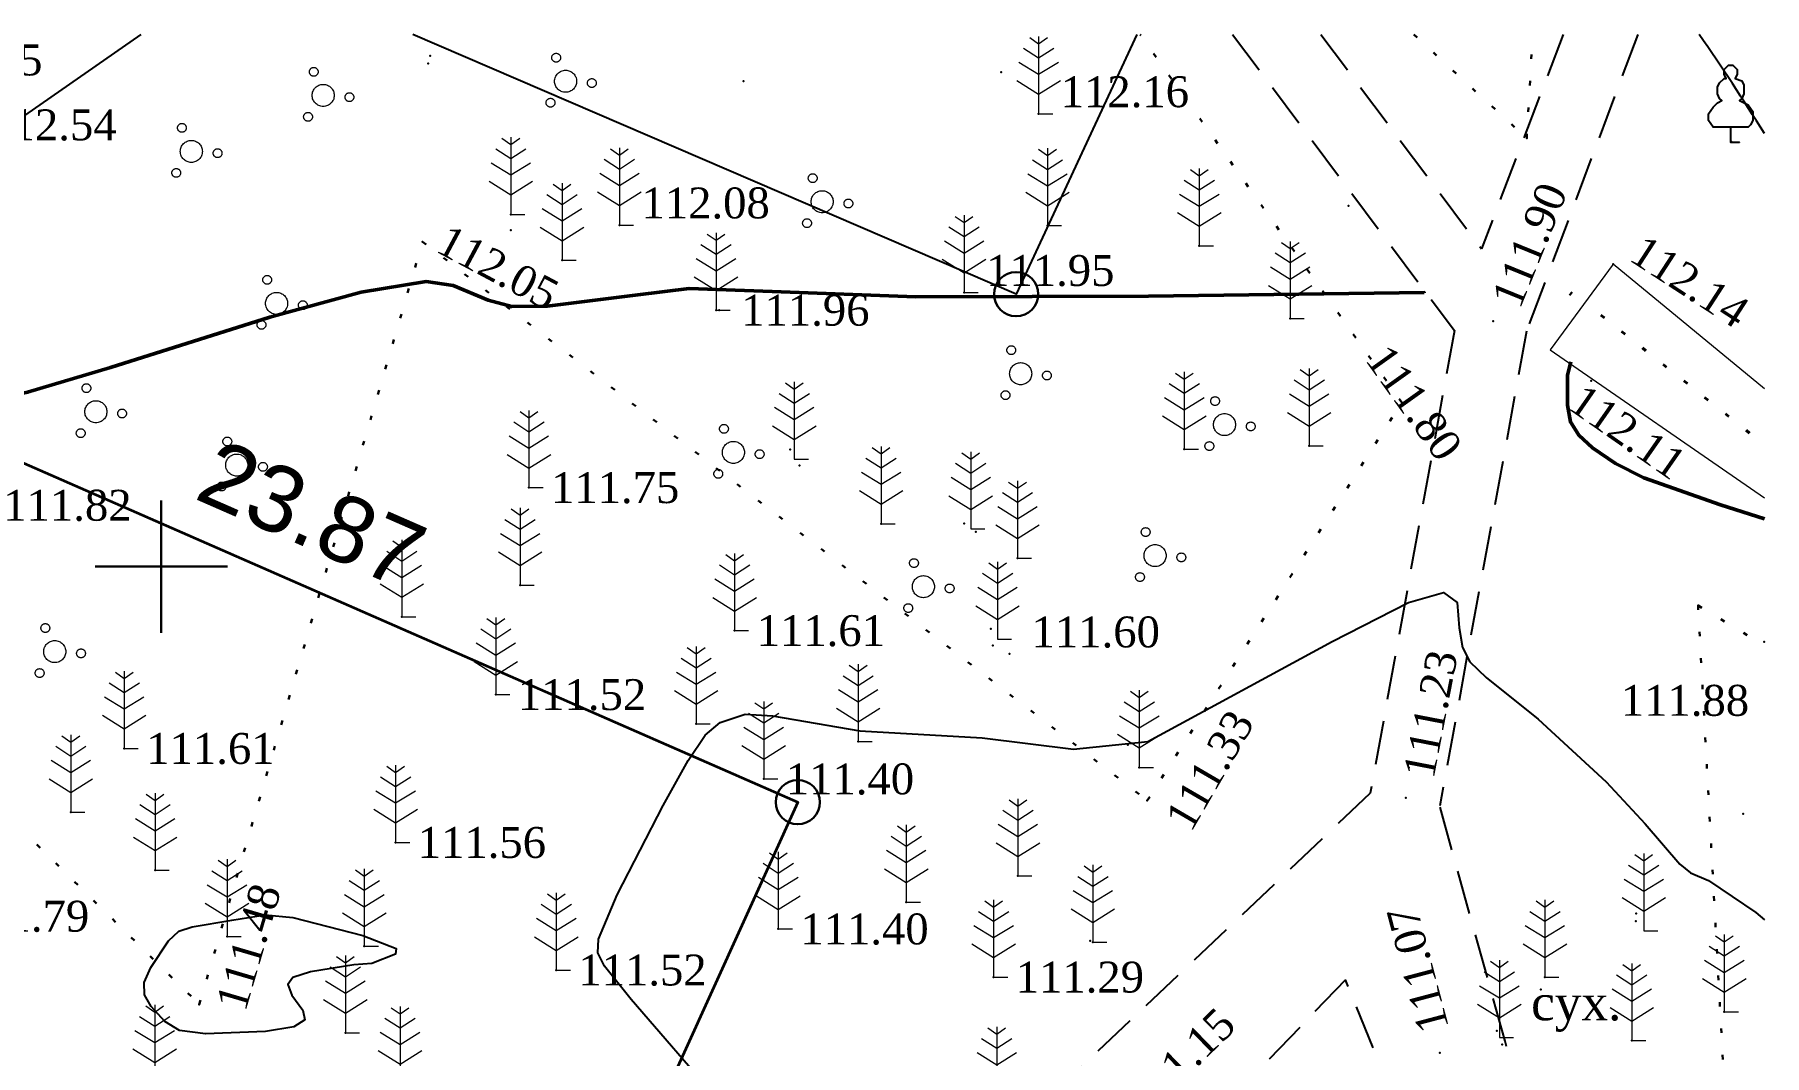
# Model space of a CAD drawing. Header units: millimetres. Extents: x 5405448.4 to 5405536.3, y 5524796.9 to 5524862.1.
# Drawn here: x 5405497.13 to 5405536.32, y 5524838.93 to 5524862.05 of the extents above; entities that cross this region are included whole.
import ezdxf
from ezdxf.enums import TextEntityAlignment as Align

# ---------------------------------------------------------------- set-up
doc = ezdxf.new("R2010")
doc.units = ezdxf.units.MM
for name, pattern in [('DASHEDX2', [1.5, 1, -0.5]), ('HIDDEN', [0.5, 0, -0.5]), ('суцільна', [50, 50, 0])]:
    doc.linetypes.add(name, pattern=pattern)
for name, color, linetype, lineweight in [('11900000', 1, 'Continuous', 30), ('Контур', 7, 'HIDDEN', 30), ('рельеф', 7, 'Continuous', 0), ('ТОЧКИ', 7, 'Continuous', 30), ('усл. знак', 7, 'суцільна', 20)]:
    doc.layers.add(name, color=color, linetype=linetype, lineweight=lineweight)
for name, color, linetype in [('вис_1_1', 170, 'Continuous'), ('горизонт_1', 12, 'Continuous'), ('горизонтали', 42, 'Continuous'), ('дороги', 7, 'Continuous'), ('Ділянки_Межі', 10, 'Continuous'), ('надписи', 7, 'Continuous'), ('отметки', 7, 'Continuous'), ('промеры', 185, 'Continuous'), ('Растительность', 7, 'Continuous')]:
    doc.layers.add(name, color=color, linetype=linetype)
doc.styles.get("Standard").update_dxf_attribs({"font": 'arial.ttf'})
doc.styles.add('times', font='times.ttf')
doc.linetypes.add('канава 0', pattern='A,0.9,0,["|",Standard,S=0.25,R=0,X=0,Y=0],0.1', length=1)

# ---------------------------------------------------------------- blocks, each defined once
blk = doc.blocks.new('A$C2ACB5305')
at = {"layer": 'Растительность'}
blk.add_lwpolyline([(0.2, 0), (0.2, 0), (0, 0), (0, 0.35), (-0.4, 0.35), (-0.5, 0.5), (-0.5, 0.65), (-0.4, 0.8), (-0.3, 0.9), (-0.2, 0.95), (-0.25, 1), (-0.3, 1.1), (-0.3, 1.25), (-0.25, 1.35), (-0.15, 1.45), (-0.1, 1.45), (-0.15, 1.55), (-0.15, 1.65), (-0.05, 1.75), (0.05, 1.75), (0.15, 1.65), (0.15, 1.55), (0.1, 1.45), (0.25, 1.4), (0.3, 1.3), (0.3, 1.1), (0.25, 1), (0.2, 0.95), (0.4, 0.85), (0.5, 0.7), (0.5, 0.5), (0.45, 0.4), (0.4, 0.35), (0, 0.35)], dxfattribs=at)
blk = doc.blocks.new('A$C51FE15A3')
at = {"layer": 'Растительность', "color": 94, "lineweight": 0}
for points in [[(-0.201, 1.726), (0, 1.584), (0.201, 1.726)], [(0, 1.75), (0, 0), (0.319, 0)], [(-0.343, 1.489), (0, 1.267), (0.343, 1.489)], [(-0.447, 1.172), (0, 0.895), (0.447, 1.172)], [(-0.493, 0.753), (0, 0.444), (0.493, 0.753)]]:
    blk.add_lwpolyline(points, dxfattribs=at)
blk = doc.blocks.new('A$C72385B22')
at = {"layer": 'усл. знак'}
for centre, radius in [((-0.02, 1.49), 0.25), ((0, 0), 0.625), ((-1.287, -0.64), 0.25), ((1.28, -0.756), 0.25)]:
    blk.add_circle(centre, radius, dxfattribs=at)

msp = doc.modelspace()

# ---------------------------------------------------------------- linework, layer by layer
msp.add_arc((5405490.995, 5524831.575, 111.5), 53.406, 31.9209, 34.7997)
at = {"layer": '11900000', "color": 7}
for points in [[(5405500, 5524848.5, 0), (5405500, 5524851.5, 0)], [(5405500, 5524848.5, 0), (5405500, 5524851.5, 0)], [(5405498.5, 5524850, 0), (5405501.5, 5524850, 0)], [(5405498.5, 5524850, 0), (5405501.5, 5524850, 0)]]:
    msp.add_polyline3d(points, dxfattribs=at)
at = {"layer": 'вис_1_1', "color": 7}
for p in [(5405506.05, 5524861.4, 112.35), (5405505.92, 5524857.36, 112.05), (5405507.92, 5524857.62, 112.12), (5405532.9, 5524856.85, 112.14), (5405512.64, 5524855.81, 111.96), (5405532.4, 5524854.21, 112.11), (5405514.46, 5524852.29, 111.81), (5405508.33, 5524851.79, 111.75), (5405518.19, 5524850.98, 111.79), (5405508.13, 5524849.58, 111.61), (5405534.82, 5524849.12, 111.86), (5405505.45, 5524848.86, 111.61), (5405512.99, 5524848.55, 111.61), (5405518.8, 5524848.59, 111.63), (5405518.84, 5524848.21, 111.6), (5405507.58, 5524847.1, 111.52), (5405512.12, 5524846.44, 111.51), (5405515.79, 5524846.04, 111.49), (5405521.9, 5524845.96, 111.52), (5405499.16, 5524845.88, 111.61), (5405513.65, 5524845.19, 111.4), (5405528.27, 5524845.45, 111.26), (5405497.95, 5524844.44, 111.62), (5405535.84, 5524844.4, 111.63), (5405505.31, 5524843.75, 111.56), (5405499.86, 5524843.12, 111.59), (5405519.41, 5524842.99, 111.35), (5405516.88, 5524842.4, 111.33), (5405501.49, 5524841.62, 111.48), (5405513.98, 5524841.79, 111.4), (5405533.41, 5524841.97, 111.39), (5405504.6, 5524841.4, 111.49), (5405521.05, 5524841.52, 111.31), (5405508.95, 5524840.86, 111.52), (5405518.86, 5524840.7, 111.29), (5405500.86, 5524840.08, 111.38), (5405531.26, 5524840.42, 111.3), (5405504.17, 5524839.44, 111.53), (5405528.97, 5524838.98, 111.07), (5405530.38, 5524839.17, 111.27)]:
    msp.add_point(p, dxfattribs=at)
at = {"layer": 'горизонт_1', "color": 32}
msp.add_polyline3d([(5405480.84, 5524861.432, 112.5), (5405480.87, 5524860.69, 112.5), (5405480.97, 5524860.43, 112.5), (5405481.23, 5524860.21, 112.5), (5405481.83, 5524859.98, 112.5), (5405483.48, 5524859.5, 112.5), (5405485.35, 5524859.08, 112.5), (5405486.46, 5524858.8, 112.5), (5405486.95, 5524858.71, 112.5), (5405487.34, 5524858.74, 112.5), (5405487.75, 5524858.88, 112.5), (5405488.45, 5524859.19, 112.5), (5405489.05, 5524859.29, 112.5), (5405491.14, 5524859.29, 112.5), (5405493.83, 5524859.41, 112.5), (5405495.4, 5524859.56, 112.5), (5405496.08, 5524859.72, 112.5), (5405496.91, 5524860.22, 112.5), (5405499.544, 5524862.054, 112.5)], dxfattribs=at)
msp.add_polyline3d([(5405499.77, 5524840.03, 111.5), (5405499.62, 5524840.3, 111.5), (5405499.61, 5524840.58, 111.5), (5405499.76, 5524840.92, 111.5), (5405500.16, 5524841.52, 111.5), (5405500.4, 5524841.74, 111.5), (5405500.7, 5524841.84, 111.5), (5405501.6, 5524841.99, 111.5), (5405502.35, 5524842.11, 111.5), (5405502.98, 5524842.05, 111.5), (5405504.57, 5524841.64, 111.5), (5405505.32, 5524841.35, 111.5), (5405505.31, 5524841.22, 111.5), (5405504.77, 5524841.01, 111.5), (5405504.36, 5524840.98, 111.5), (5405503.38, 5524840.82, 111.5), (5405502.98, 5524840.69, 111.5), (5405502.87, 5524840.53, 111.5), (5405502.96, 5524840.29, 111.5), (5405503.21, 5524839.95, 111.5), (5405503.25, 5524839.73, 111.5), (5405503, 5524839.57, 111.5), (5405502.36, 5524839.47, 111.5), (5405501, 5524839.41, 111.5), (5405500.41, 5524839.49, 111.5), (5405500.08, 5524839.69, 111.5), (5405499.77, 5524840.03, 111.5)], close=True, dxfattribs=at)
at = {"layer": 'горизонтали', "color": 32, "lineweight": 50}
for points in [[(5405490.02, 5524854.357, 112), (5405490.51, 5524854.3, 112), (5405491.9, 5524854, 112), (5405493.07, 5524853.76, 112), (5405494.74, 5524853.62, 112), (5405495.76, 5524853.68, 112), (5405496.97, 5524853.95, 112), (5405498.85, 5524854.51, 112), (5405502.46, 5524855.65, 112), (5405504.53, 5524856.22, 112), (5405506, 5524856.46, 112), (5405506.61, 5524856.37, 112), (5405507.41, 5524856.04, 112), (5405507.94, 5524855.89, 112), (5405508.74, 5524855.9, 112), (5405510.8, 5524856.16, 112), (5405511.96, 5524856.3, 112), (5405513.84, 5524856.23, 112), (5405517.1, 5524856.11, 112), (5405522.37, 5524856.13, 112), (5405528.616, 5524856.21, 112), (5405528.616, 5524856.2, 112)], [(5405531.94, 5524854.64, 112), (5405531.86, 5524854.34, 112), (5405531.86, 5524853.66, 112), (5405531.93, 5524853.28, 112), (5405532.12, 5524852.98, 112), (5405532.43, 5524852.69, 112), (5405532.95, 5524852.34, 112), (5405533.59, 5524852.01, 112), (5405535.33, 5524851.4, 112), (5405536.324, 5524851.082, 112)]]:
    msp.add_polyline3d(points, dxfattribs=at)
at = {"layer": 'горизонтали', "color": 32}
msp.add_polyline3d([(5405512.62, 5524837.91, 111.5), (5405510.65, 5524840.19, 111.5), (5405510.04, 5524840.95, 111.5), (5405509.89, 5524841.25, 111.5), (5405509.91, 5524841.56, 111.5), (5405510.33, 5524842.56, 111.5), (5405511.37, 5524844.59, 111.5), (5405511.94, 5524845.61, 111.5), (5405512.32, 5524846.18, 111.5), (5405512.66, 5524846.47, 111.5), (5405513.23, 5524846.66, 111.5), (5405513.85, 5524846.62, 111.5), (5405515.83, 5524846.28, 111.5), (5405518.6, 5524846.12, 111.5), (5405520.67, 5524845.86, 111.5), (5405522.35, 5524846.04, 111.5), (5405526.53, 5524848.3, 111.5), (5405528.26, 5524849.19, 111.5), (5405529.05, 5524849.41, 111.5), (5405529.36, 5524849.19, 111.5), (5405529.41, 5524848.61, 111.5), (5405529.48, 5524848.17, 111.5), (5405529.65, 5524847.84, 111.5), (5405530.02, 5524847.49, 111.5), (5405531.2, 5524846.54, 111.5), (5405532.74, 5524845.12, 111.5), (5405533.62, 5524844.17, 111.5), (5405534.41, 5524843.26, 111.5), (5405534.65, 5524843.06, 111.5), (5405535.06, 5524842.89, 111.5), (5405536.13, 5524842.16, 111.5), (5405536.324, 5524841.997, 111.5)], dxfattribs=at)
at = {"layer": 'дороги', "color": 7, "linetype": 'DASHEDX2'}
for points, elevation in [([(5405524.275, 5524862.054), (5405529.301, 5524855.352)], 113.35), ([(5405526.275, 5524862.054), (5405529.914, 5524857.201)], 113.35), ([(5405527.393, 5524844.864), (5405520.469, 5524838.305), (5405512.539, 5524825.006), (5405506.892, 5524812.569), (5405501.688, 5524796.947)], 2.57), ([(5405525.374, 5524796.947), (5405525.826, 5524802.527), (5405529.264, 5524817.215), (5405532.34, 5524831.864), (5405530.45, 5524839.248), (5405528.967, 5524844.576)], -4.01), ([(5405526.834, 5524840.64), (5405522.931, 5524836.575), (5405515.201, 5524823.614), (5405509.688, 5524811.471), (5405504.85, 5524796.947)], 2.57), ([(5405522.548, 5524796.947), (5405522.854, 5524802.993), (5405526.764, 5524817.865), (5405529.737, 5524830.466), (5405529.14, 5524834.922), (5405526.834, 5524840.64)], -4.01)]:
    msp.add_lwpolyline(points, dxfattribs=dict(at, elevation=elevation))
for points in [[(5405533.454, 5524862.054), (5405530.935, 5524855.331), (5405528.967, 5524844.576)], [(5405531.763, 5524862.054), (5405529.914, 5524857.201)], [(5405529.301, 5524855.352), (5405529.301, 5524855.352), (5405527.393, 5524844.864)]]:
    msp.add_lwpolyline(points, dxfattribs=at)
at = {"layer": 'Ділянки_Межі', "lineweight": 25}
for points in [[(5405474.699, 5524862.054), (5405492.553, 5524854.238), (5405514.421, 5524844.664), (5405499.047, 5524810.797), (5405518.7, 5524804.76), (5405523.27, 5524820.54), (5405529.27, 5524829.49), (5405536.07, 5524832.81), (5405536.324, 5524832.189)], [(5405522.103, 5524862.054), (5405519.369, 5524856.172), (5405505.7, 5524862.054)]]:
    msp.add_lwpolyline(points, dxfattribs=at)
at = {"layer": 'Ділянки_Межі'}
msp.add_lwpolyline([(5405522.103, 5524862.054), (5405519.369, 5524856.172), (5405505.7, 5524862.054)], dxfattribs=at)
at = {"layer": 'Ділянки_Межі', "lineweight": 35}
msp.add_lwpolyline([(5405475.979, 5524817.883), (5405492.553, 5524854.238), (5405514.421, 5524844.664), (5405499.047, 5524810.797)], close=True, dxfattribs=at)
at = {"layer": 'Контур', "color": 7, "linetype": 'HIDDEN'}
for points, elevation in [([(5405528.108, 5524853.719), (5405522.178, 5524862.054)], 111.795), ([(5405528.382, 5524862.054), (5405530.938, 5524859.706)], 112.62), ([(5405530.938, 5524859.706), (5405531.075, 5524862.054)], 112.192), ([(5405500.86, 5524840.08), (5405505.92, 5524857.36)], 110.38), ([(5405505.92, 5524857.36), (5405505.92, 5524857.36), (5405505.92, 5524857.36), (5405505.92, 5524857.36), (5405522.342, 5524844.701)], 113.515), ([(5405522.342, 5524844.701), (5405528.108, 5524853.719)], 111.332), ([(5405491.62, 5524849.17), (5405500.86, 5524840.08)], 110.79), ([(5405534.82, 5524849.12), (5405535.552, 5524835.76)], 111.797), ([(5405534.82, 5524849.12), (5405536.324, 5524848.213)], 111.797)]:
    msp.add_lwpolyline(points, dxfattribs=dict(at, elevation=elevation))
at = {"layer": 'Контур', "color": 7, "lineweight": 30, "ltscale": 0.1}
msp.add_lwpolyline([(5405531.971, 5524856.218), (5405531.911, 5524856.154)], dxfattribs=at)
at = {"layer": 'отметки', "color": 7}
for p in [(5405506.09, 5524861.57, 112.24), (5405519.03, 5524861.2, 112.18), (5405513.19, 5524861, 112.34), (5405519.88, 5524860.26, 112.16), (5405530.938, 5524859.706, 112.192), (5405535.569, 5524859.63, 112.368), (5405526.897, 5524858.177, 112.137), (5405507.92, 5524857.98, 112.04), (5405510.38, 5524857.74, 112.08), (5405520.08, 5524857.73, 112.01), (5405509.08, 5524856.94, 112.02), (5405523.52, 5524857.27, 112.02), (5405518.19, 5524856.21, 111.95), (5405512.57, 5524855.81, 111.91), (5405525.58, 5524855.62, 112.05), (5405530.176, 5524855.565, 111.9), (5405528.108, 5524853.719, 111.795), (5405514.25, 5524852.65, 111.78), (5405523.18, 5524852.66, 111.85), (5405526.01, 5524852.74, 111.76), (5405516.31, 5524850.97, 111.73), (5405518.46, 5524850.79, 111.67), (5405519.4, 5524850.19, 111.68), (5405536.317, 5524848.296, 111.797), (5405519.22, 5524848.02, 111.6), (5405522.16, 5524845.45, 111.45), (5405528.197, 5524844.764, 111.231), (5405522.342, 5524844.701, 111.332), (5405533.416, 5524842.137, 111.4), (5405521.109, 5524841.491, 111.23), (5405531.351, 5524840.7, 111.244), (5405535.416, 5524839.911, 111.258), (5405530.261, 5524839.483, 111.203), (5405533.319, 5524839.26, 111.124)]:
    msp.add_point(p, dxfattribs=at)
at = {"layer": 'рельеф', "color": 7, "linetype": 'канава 0'}
for points, elevation in [([(5405532.9, 5524856.85), (5405531.467, 5524854.912)], 3.1), ([(5405536.324, 5524854.03), (5405532.9, 5524856.85)], 0.95), ([(5405531.467, 5524854.912), (5405536.324, 5524851.561)], 3.1)]:
    msp.add_lwpolyline(points, dxfattribs=dict(at, elevation=elevation))
at = {"layer": 'рельеф', "color": 7, "linetype": 'HIDDEN', "lineweight": 40, "elevation": 110.95}
msp.add_lwpolyline([(5405532.62, 5524855.7), (5405536.324, 5524852.761)], dxfattribs=at)
at = {"layer": 'ТОЧКИ'}
for centre in [(5405519.369, 5524856.172), (5405514.421, 5524844.664)]:
    msp.add_circle(centre, 0.5, dxfattribs=at)

# ---------------------------------------------------------------- block references
at = {"layer": 'Растительность', "color": 7}
for name, p in [('A$C51FE15A3', (5405519.88, 5524860.26, 112.16)), ('A$C2ACB5305', (5405535.56, 5524859.61, 112.37)), ('A$C51FE15A3', (5405507.92, 5524857.98, 112.04)), ('A$C51FE15A3', (5405510.38, 5524857.74, 112.08)), ('A$C51FE15A3', (5405520.08, 5524857.73, 112.01)), ('A$C51FE15A3', (5405523.52, 5524857.27, 112.02)), ('A$C51FE15A3', (5405509.08, 5524856.94, 112.02)), ('A$C51FE15A3', (5405518.19, 5524856.21, 111.95)), ('A$C51FE15A3', (5405512.57, 5524855.81, 111.91)), ('A$C51FE15A3', (5405525.58, 5524855.62, 112.05)), ('A$C51FE15A3', (5405514.342, 5524852.437, 111.78)), ('A$C51FE15A3', (5405523.18, 5524852.66, 111.85)), ('A$C51FE15A3', (5405526.01, 5524852.74, 111.76)), ('A$C51FE15A3', (5405508.33, 5524851.79, 110.75)), ('A$C51FE15A3', (5405516.31, 5524850.97, 111.73)), ('A$C51FE15A3', (5405518.341, 5524850.853, 111.67)), ('A$C51FE15A3', (5405519.4, 5524850.19, 111.68)), ('A$C51FE15A3', (5405508.13, 5524849.58, 110.61)), ('A$C51FE15A3', (5405505.45, 5524848.86, 110.61)), ('A$C51FE15A3', (5405512.99, 5524848.55, 110.61)), ('A$C51FE15A3', (5405518.949, 5524848.359, 111.6)), ('A$C51FE15A3', (5405507.58, 5524847.1, 110.52)), ('A$C51FE15A3', (5405512.12, 5524846.44, 110.51)), ('A$C51FE15A3', (5405499.16, 5524845.88, 110.61)), ('A$C51FE15A3', (5405515.79, 5524846.04, 110.49)), ('A$C51FE15A3', (5405522.16, 5524845.45, 111.45)), ('A$C51FE15A3', (5405513.65, 5524845.19, 110.4)), ('A$C51FE15A3', (5405497.95, 5524844.44, 110.62)), ('A$C51FE15A3', (5405505.31, 5524843.75, 110.56)), ('A$C51FE15A3', (5405499.86, 5524843.12, 110.59)), ('A$C51FE15A3', (5405519.41, 5524842.99, 110.35)), ('A$C51FE15A3', (5405516.88, 5524842.4, 110.33)), ('A$C51FE15A3', (5405501.49, 5524841.62, 110.48)), ('A$C51FE15A3', (5405513.98, 5524841.79, 110.4)), ('A$C51FE15A3', (5405521.109, 5524841.491, 111.23)), ('A$C51FE15A3', (5405533.591, 5524841.748, 110.35)), ('A$C51FE15A3', (5405504.6, 5524841.4, 110.49)), ('A$C51FE15A3', (5405508.95, 5524840.86, 110.52)), ('A$C51FE15A3', (5405518.86, 5524840.7, 110.29)), ('A$C51FE15A3', (5405531.351, 5524840.7, 111.244)), ('A$C51FE15A3', (5405535.416, 5524839.911, 111.258)), ('A$C51FE15A3', (5405504.17, 5524839.44, 110.53)), ('A$C51FE15A3', (5405530.319, 5524839.331, 111.203)), ('A$C51FE15A3', (5405533.319, 5524839.26, 111.124)), ('A$C51FE15A3', (5405499.85, 5524838.32, 110.65)), ('A$C51FE15A3', (5405505.41, 5524838.28, 110.54)), ('A$C51FE15A3', (5405518.93, 5524837.82, 110.31))]:
    msp.add_blockref(name, p, dxfattribs=at)
at = {"layer": 'усл. знак', "color": 7, "linetype": 'суцільна', "lineweight": 13, "xscale": 0.3999999998750298, "yscale": 0.3999999998750298, "zscale": 0.3999999998750298, "rotation": 265.3647753868261}
for p in [(5405509.161, 5524860.997, 112.34), (5405503.668, 5524860.677), (5405500.681, 5524859.407), (5405514.974, 5524858.268), (5405502.613, 5524855.964), (5405519.472, 5524854.371), (5405498.517, 5524853.509), (5405524.091, 5524853.217), (5405512.963, 5524852.588), (5405501.709, 5524852.301), (5405522.518, 5524850.249), (5405517.268, 5524849.546), (5405497.586, 5524848.074)]:
    msp.add_blockref('A$C72385B22', p, dxfattribs=at)

# ---------------------------------------------------------------- texts
at = {"layer": 'вис_1_1', "color": 7, "style": 'times'}
for s, p in [('112.54', (5405496.08, 5524860.01, 112.54)), ('111.96', (5405513.14, 5524855.81, 111.96)), ('111.75', (5405508.83, 5524851.79, 111.75)), ('111.82', (5405496.42, 5524851.39, 111.82)), ('111.61', (5405513.49, 5524848.55, 111.61)), ('111.52', (5405508.08, 5524847.1, 111.52)), ('111.88', (5405533.07, 5524846.969, 111.88)), ('111.61', (5405499.66, 5524845.88, 111.61)), ('111.40', (5405514.15, 5524845.19, 111.4)), ('111.56', (5405505.81, 5524843.75, 111.56)), ('111.79', (5405495.46, 5524842.08, 111.79)), ('111.40', (5405514.48, 5524841.79, 111.4)), ('111.52', (5405509.45, 5524840.86, 111.52)), ('111.29', (5405519.36, 5524840.7, 111.29))]:
    msp.add_text(s, height=0.7, dxfattribs=at).set_placement(p, align=Align.MIDDLE_LEFT)
for s, rotation, p in [('112.05', 331.9163, (5405506.347, 5524857.465, 112.05)), ('112.14', 326.9905, (5405533.415, 5524857.253, 112.14)), ('112.11', 325.1056, (5405532.038, 5524853.885, 112.11)), ('111.48', 73.6079, (5405501.565, 5524839.987, 111.48)), ('111.07', 104.8332, (5405528.842, 5524839.463, 111.07)), ('111.15', 44.0034, (5405522.06, 5524837.787, 111.15))]:
    msp.add_text(s, height=0.7, rotation=rotation, dxfattribs=at).set_placement(p, align=Align.MIDDLE_LEFT)
at = {"layer": 'надписи', "color": 7, "style": 'times'}
msp.add_text('сух.', height=0.8, dxfattribs=at).set_placement((5405531.038, 5524840.521, 111.861), align=Align.TOP_LEFT)
at = {"layer": 'отметки', "color": 7, "style": 'times'}
for s, p in [('112.55', (5405494.4, 5524861.48, 112.55)), ('112.16', (5405520.38, 5524860.76, 112.16)), ('112.08', (5405510.88, 5524858.24, 112.08)), ('111.95', (5405518.69, 5524856.71, 111.95)), ('111.60', (5405519.72, 5524848.52, 111.6))]:
    msp.add_text(s, height=0.7, dxfattribs=at).set_placement(p, align=Align.MIDDLE_LEFT)
for s, rotation, p in [('111.90', 67.8349, (5405530.13, 5524856.072, 111.9)), ('111.80', 305.5453, (5405527.828, 5524855.102, 111.795)), ('111.23', 79.0052, (5405528.139, 5524845.3, 111.231)), ('111.33', 59.7853, (5405522.721, 5524844.308, 111.332))]:
    msp.add_text(s, height=0.7, rotation=rotation, dxfattribs=at).set_placement(p, align=Align.TOP_LEFT)
at = {"layer": 'промеры', "insert": (5405501.313, 5524852.93), "char_height": 1.5, "attachment_point": 1, "rotation": 336.3558}
msp.add_mtext('23.87', dxfattribs=at)

doc.saveas('drawing.dxf')
